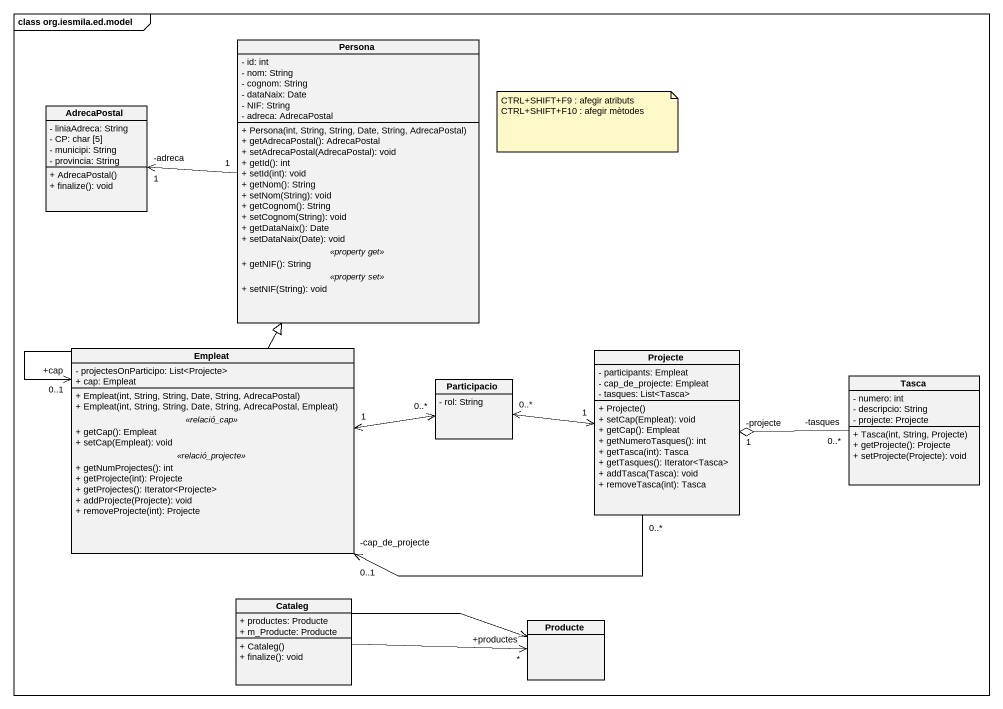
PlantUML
@startuml
mainframe class org.iesmila.ed.model
hide circle
hide empty members
skinparam classAttributeIconSize 0
class Persona {
  - id: int
  - nom: String
  - cognom: String
  - dataNaix: Date
  - NIF: String
  - adreca: AdrecaPostal
  --
  + Persona(int, String, String, Date, String, AdrecaPostal)
  + getAdrecaPostal(): AdrecaPostal
  + setAdrecaPostal(AdrecaPostal): void
  + getId(): int
  + setId(int): void
  + getNom(): String
  + setNom(String): void
  + getCognom(): String
  + setCognom(String): void
  + getDataNaix(): Date
  + setDataNaix(Date): void
  .. <<property get>> ..
  + getNIF(): String
  .. <<property set>> ..
  + setNIF(String): void
}
class AdrecaPostal {
  - liniaAdreca: String
  - CP: char [5]
  - municipi: String
  - provincia: String
  + AdrecaPostal()
  + finalize(): void
}
class Empleat {
  - projectesOnParticipo: List<Projecte>
  + cap: Empleat
  --
  + Empleat(int, String, String, Date, String, AdrecaPostal)
  + Empleat(int, String, String, Date, String, AdrecaPostal, Empleat)
  .. <<relació_cap>> ..
  + getCap(): Empleat
  + setCap(Empleat): void
  .. <<relació_projecte>> ..
  + getNumProjectes(): int
  + getProjecte(int): Projecte
  + getProjectes(): Iterator<Projecte>
  + addProjecte(Projecte): void
  + removeProjecte(int): Projecte
}
class Projecte {
  - participants: Empleat
  - cap_de_projecte: Empleat
  - tasques: List<Tasca>
  + Projecte()
  + setCap(Empleat): void
  + getCap(): Empleat
  + getNumeroTasques(): int
  + getTasca(int): Tasca
  + getTasques(): Iterator<Tasca>
  + addTasca(Tasca): void
  + removeTasca(int): Tasca
}
class Participacio {
  - rol: String
}
class Tasca {
  - numero: int
  - descripcio: String
  - projecte: Projecte
  + Tasca(int, String, Projecte)
  + getProjecte(): Projecte
  + setProjecte(Projecte): void
}
class Cataleg {
  + productes: Producte
  + m_Producte: Producte
  + Cataleg()
  + finalize(): void
}
class Producte
Persona "1" -left-> "-adreca\n1" AdrecaPostal
Empleat -up-|> Persona
Empleat --> "+cap\n0..1" Empleat
Projecte "0..*" -left-> "-cap_de_projecte\n0..1" Empleat
Participacio "0..*" <-left-> "1" Empleat
Participacio "0..*" <-right-> "1" Projecte
Tasca "-tasques\n0..*" -left-o "-projecte\n1" Projecte
Cataleg -right-> Producte
Cataleg -right-> "+productes\n*" Producte
note as N1
  CTRL+SHIFT+F9 : afegir atributs
  CTRL+SHIFT+F10 : afegir mètodes
end note
@enduml
